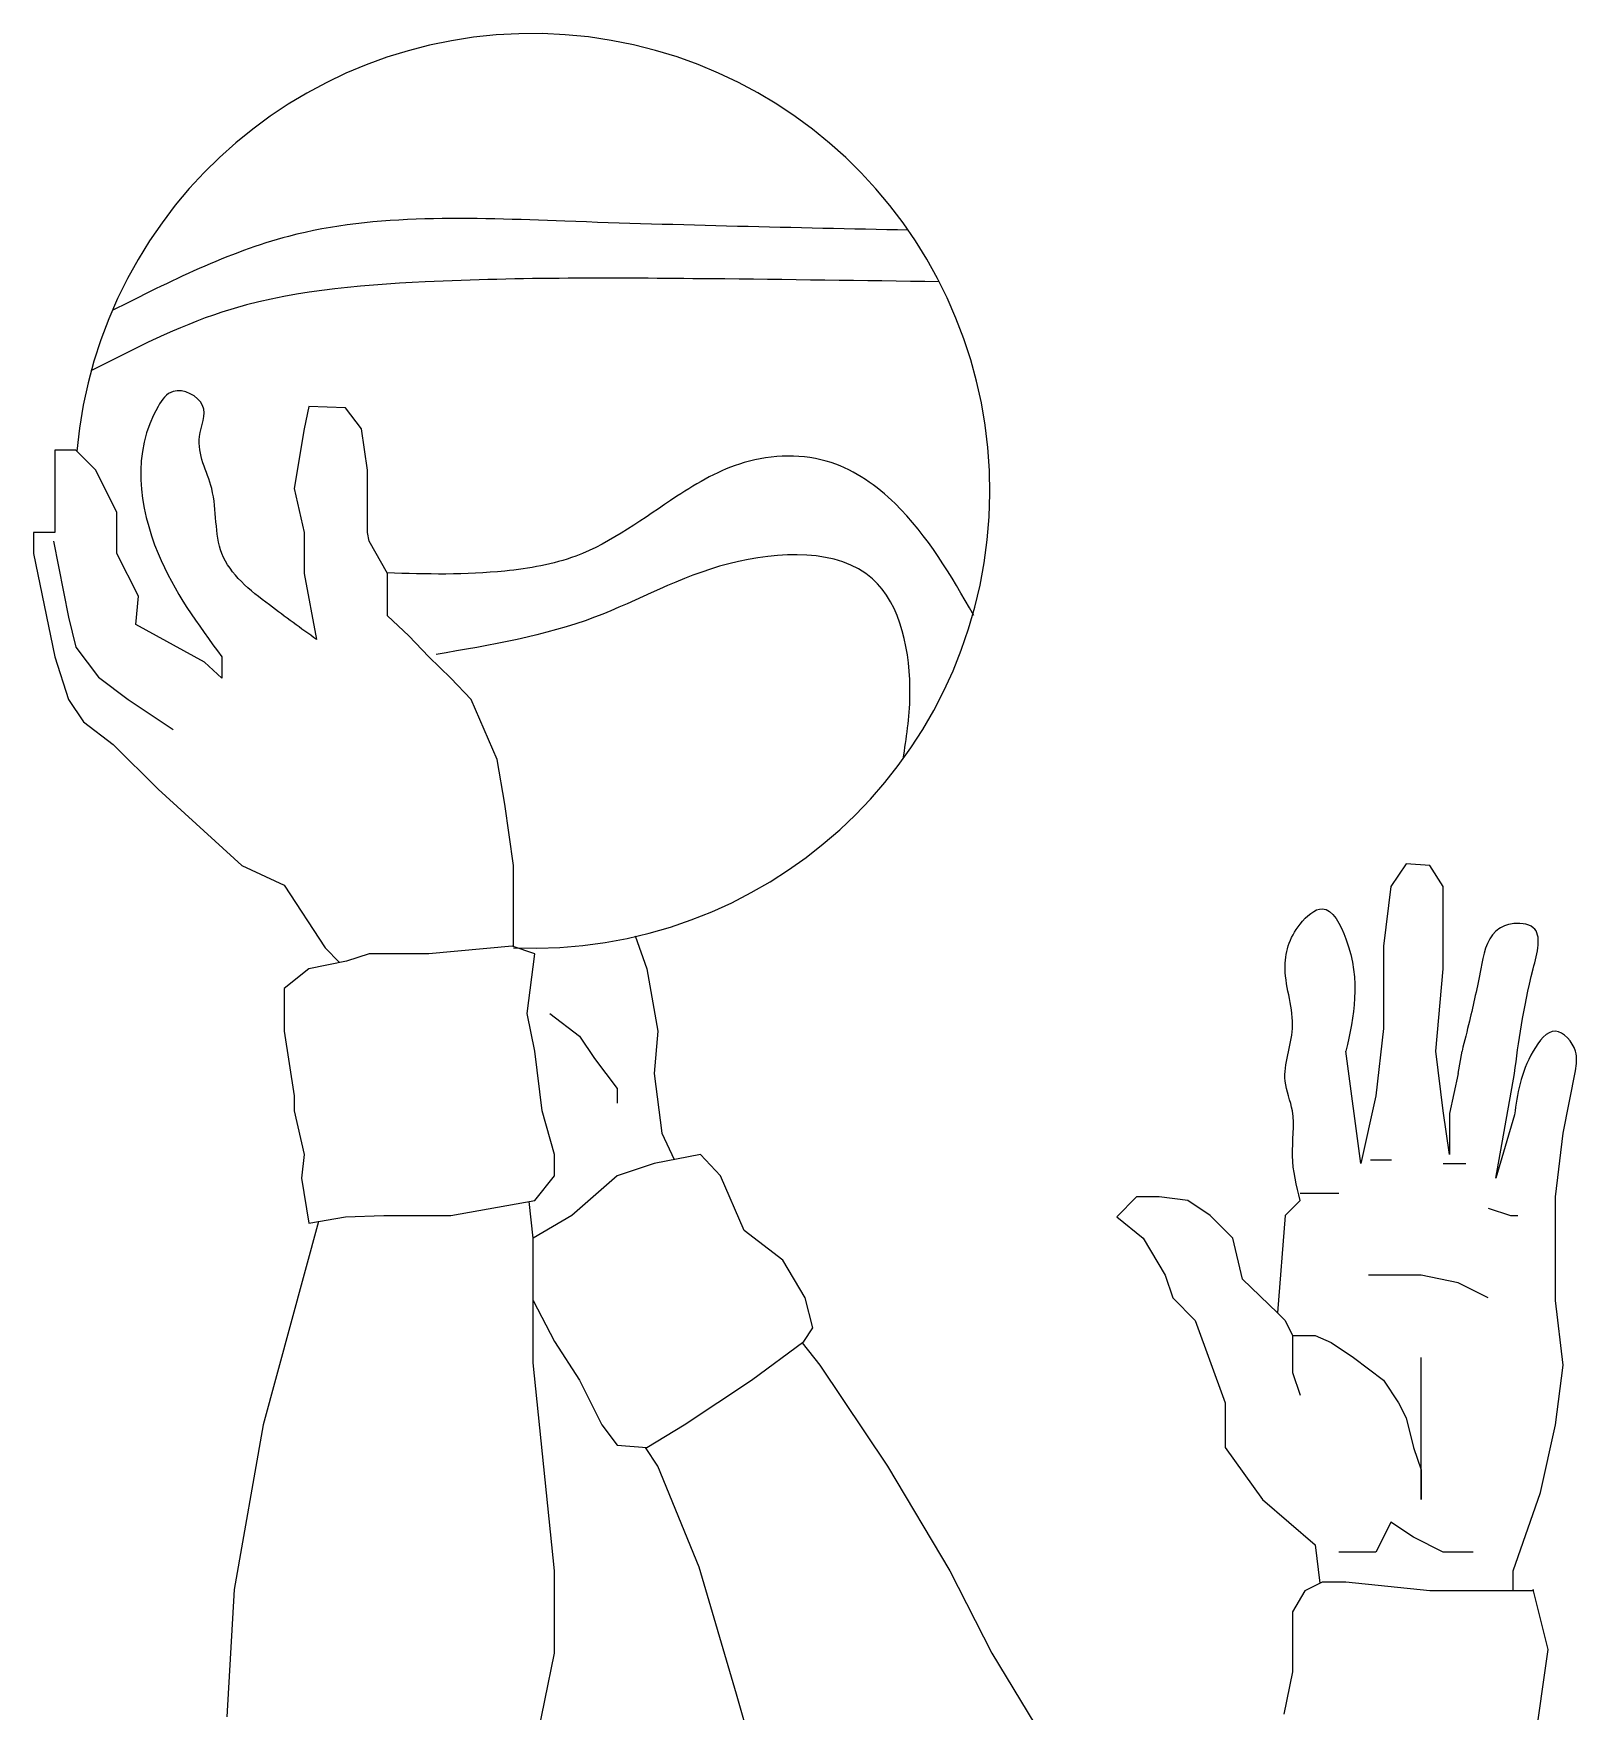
# Model space of a CAD drawing. Header units: millimetres. Extents: x -444 to 440, y -16 to 2665.
# Drawn here: x -96 to 377, y 2152 to 2665 of the extents above; entities that cross this region are included whole.
import ezdxf

# ---------------------------------------------------------------- set-up
doc = ezdxf.new("R2010")
doc.units = ezdxf.units.MM
doc.layers.add('ceco.net 269', color=7, linetype='Continuous')

msp = doc.modelspace()

# ---------------------------------------------------------------- linework, layer by layer
at = {"layer": 'ceco.net 269', "linetype": 'Continuous'}
msp.add_line((-77.85, 2562.17), (-78.14, 2562.02), dxfattribs=at)
at = {"layer": 'ceco.net 269'}
for p, q in [((-11.49, 2551.13), (-12.94, 2544.22)), ((-0.34, 2550.69), (-11.49, 2551.13)), ((4.57, 2544.22), (-0.34, 2550.69)), ((-12.94, 2544.22), (-16.06, 2525.93)), ((6.47, 2531.61), (4.57, 2544.22)), ((-89.34, 2537.75), (-89.34, 2531.61)), ((-82.88, 2537.75), (-89.34, 2537.75)), ((-76.74, 2531.61), (-82.88, 2537.75)), ((-82.43, 2537.3), (-82.43, 2537.3)), ((-89.34, 2531.61), (-89.34, 2518.68)), ((-70.27, 2518.68), (-76.74, 2531.61)), ((6.47, 2512.54), (6.47, 2531.61)), ((-16.06, 2525.93), (-12.94, 2512.54)), ((-89.34, 2518.68), (-89.34, 2512.54)), ((-70.27, 2506.07), (-70.27, 2518.68)), ((-89.34, 2512.54), (-95.81, 2512.54)), ((-95.81, 2512.54), (-95.81, 2506.07)), ((-12.94, 2512.54), (-12.94, 2506.07)), ((6.91, 2509.86), (6.47, 2512.54)), ((-89.68, 2509.86), (-85.1, 2486.55)), ((12.6, 2499.94), (6.91, 2509.86)), ((-95.81, 2506.07), (-89.34, 2474.39)), ((-63.69, 2493.02), (-70.27, 2506.07)), ((-12.94, 2506.07), (-12.94, 2499.94)), ((-12.94, 2499.94), (-9.15, 2479.75)), ((12.6, 2487), (12.6, 2499.94)), ((-64.47, 2484.32), (-63.69, 2493.02)), ((-85.1, 2486.55), (-82.88, 2477.4)), ((19.07, 2480.86), (12.6, 2487)), ((-43.5, 2472.83), (-64.47, 2484.32)), ((-82.88, 2477.4), (-75.96, 2468.26)), ((25.21, 2474.39), (19.07, 2480.86)), ((-89.34, 2474.39), (-85.1, 2461.34)), ((-38.15, 2467.92), (-43.5, 2472.83)), ((-38.15, 2474.39), (-38.15, 2467.92)), ((32.01, 2467.92), (25.21, 2474.39)), ((-75.96, 2468.26), (-66.81, 2461.34)), ((38.15, 2461.34), (32.01, 2467.92)), ((-85.1, 2461.34), (-80.53, 2454.54)), ((-66.81, 2461.34), (-53.09, 2452.2)), ((46.18, 2443.05), (38.15, 2461.34)), ((-80.53, 2454.54), (-71.39, 2447.62)), ((-71.39, 2447.62), (-57.67, 2433.9)), ((48.52, 2429.33), (46.18, 2443.05)), ((-57.67, 2433.9), (-32.02, 2410.59)), ((51.2, 2410.59), (48.52, 2429.33)), ((-32.02, 2410.59), (-19.07, 2404.57)), ((51.2, 2391.52), (51.2, 2410.59)), ((324.47, 2411.04), (319.78, 2404.12)), ((331.72, 2410.59), (324.47, 2411.04)), ((335.84, 2404.12), (331.72, 2410.59)), ((-19.07, 2404.57), (-6.47, 2385.38)), ((319.78, 2404.12), (317.55, 2385.83)), ((335.84, 2397.32), (335.84, 2404.12)), ((335.84, 2378.91), (335.84, 2397.32)), ((51.2, 2385.68), (51.2, 2391.52)), ((88.4, 2389.05), (92.02, 2378.91)), ((-6.47, 2385.38), (-2.14, 2380.82)), ((50.75, 2385.83), (25.21, 2383.49)), ((57.66, 2383.49), (50.75, 2385.83)), ((317.55, 2385.83), (317.55, 2372.11)), ((-11.49, 2378.91), (-19.07, 2372.89)), ((0, 2381.25), (-11.49, 2378.91)), ((6.91, 2383.49), (0, 2381.25)), ((25.21, 2383.49), (6.91, 2383.49)), ((55.32, 2365.2), (57.66, 2383.49)), ((92.02, 2378.91), (95.36, 2359.84)), ((333.61, 2353.71), (335.84, 2378.91)), ((-19.07, 2372.89), (-19.07, 2359.84)), ((317.55, 2372.11), (317.55, 2360.62)), ((57.66, 2353.71), (55.32, 2365.2)), ((62.24, 2365.2), (71.38, 2358.28)), ((-19.07, 2359.84), (-16.06, 2339.99)), ((71.38, 2358.28), (75.96, 2351.48)), ((95.36, 2359.84), (94.25, 2346.9)), ((317.55, 2360.62), (315.21, 2339.99)), ((59.89, 2335.41), (57.66, 2353.71)), ((310.64, 2319.35), (306.06, 2353.71)), ((335.84, 2335.41), (333.61, 2353.71)), ((340.42, 2346.9), (341.59, 2353.76)), ((75.96, 2351.48), (82.87, 2342.33)), ((372.54, 2328.61), (376.33, 2347.69)), ((94.25, 2346.9), (96.59, 2328.61)), ((340.42, 2346.9), (337.74, 2334.63)), ((351.9, 2314.78), (357.65, 2346.85)), ((-16.06, 2339.99), (-16.06, 2335.41)), ((82.87, 2342.33), (82.87, 2337.75)), ((315.21, 2339.99), (310.64, 2319.35)), ((-16.06, 2335.41), (-12.94, 2322.03)), ((63.69, 2322.03), (59.89, 2335.41)), ((337.74, 2322.03), (335.84, 2335.41)), ((337.74, 2334.63), (337.74, 2322.03)), ((357.65, 2334.24), (351.9, 2314.78)), ((96.59, 2328.61), (100.33, 2320.5)), ((370.2, 2309.09), (372.54, 2328.61)), ((-12.94, 2322.03), (-13.72, 2314.78)), ((63.69, 2315.56), (63.69, 2322.03)), ((108.41, 2322.03), (94.25, 2319.35)), ((114.55, 2315.56), (108.41, 2322.03)), ((94.25, 2319.35), (82.87, 2315.56)), ((313.56, 2320.47), (319.95, 2320.47)), ((335.84, 2319.35), (340.42, 2319.35)), ((340.42, 2319.35), (342.76, 2319.35)), ((-13.72, 2314.78), (-11.49, 2301.06)), ((57.66, 2307.98), (63.69, 2315.56)), ((82.87, 2315.56), (69.04, 2303.4)), ((121.8, 2298.83), (114.55, 2315.56)), ((32.01, 2303.4), (57.66, 2307.98)), ((57.22, 2296.49), (55.91, 2307.66)), ((241.93, 2309.09), (235.9, 2302.96)), ((248.85, 2309.09), (241.93, 2309.09)), ((257.65, 2307.98), (248.85, 2309.09)), ((264.46, 2303.4), (257.65, 2307.98)), ((292.01, 2307.98), (287.43, 2303.4)), ((292.01, 2310.21), (301.49, 2310.21)), ((301.49, 2310.21), (303.83, 2310.21)), ((370.2, 2290.02), (370.2, 2309.09)), ((-8.53, 2301.56), (-25.54, 2239.27)), ((-11.49, 2301.06), (-0.34, 2302.96)), ((-0.34, 2302.96), (11.49, 2303.4)), ((11.49, 2303.4), (32.01, 2303.4)), ((69.04, 2303.4), (57.22, 2296.49)), ((235.9, 2302.96), (243.93, 2296.49)), ((271.38, 2296.49), (264.46, 2303.4)), ((287.43, 2303.4), (285.09, 2273.62)), ((349.56, 2305.63), (356.48, 2303.4)), ((356.48, 2303.4), (358.71, 2303.4)), ((57.22, 2258.34), (57.22, 2296.49)), ((133.63, 2289.68), (121.8, 2298.83)), ((243.93, 2296.49), (250.74, 2285.11)), ((274.39, 2283.88), (271.38, 2296.49)), ((140.43, 2278.2), (133.63, 2289.68)), ((370.2, 2277.41), (370.2, 2290.02)), ((250.74, 2285.11), (253.08, 2278.2)), ((285.09, 2273.62), (274.39, 2283.88)), ((319.78, 2285.11), (312.98, 2285.11)), ((329.04, 2285.11), (319.78, 2285.11)), ((340.42, 2282.77), (329.04, 2285.11)), ((349.56, 2278.2), (340.42, 2282.77)), ((57.22, 2277.41), (63.69, 2264.81)), ((142.77, 2269.05), (140.43, 2278.2)), ((253.08, 2278.2), (259.89, 2271.28)), ((372.54, 2257.56), (370.2, 2277.41)), ((259.89, 2271.28), (269.03, 2246.07)), ((285.09, 2273.62), (287.43, 2271.28)), ((287.43, 2271.28), (289.67, 2266.71)), ((140.09, 2264.81), (142.77, 2269.05)), ((289.67, 2266.71), (296.58, 2266.71)), ((289.67, 2266.71), (289.67, 2262.13)), ((296.58, 2266.71), (301.49, 2264.48)), ((63.69, 2264.81), (71.38, 2252.99)), ((124.03, 2252.99), (140.09, 2264.81)), ((139.5, 2264.38), (145, 2257.56)), ((289.67, 2262.13), (289.67, 2255.33)), ((301.49, 2264.48), (308.41, 2259.9)), ((63.69, 2194.65), (57.22, 2258.34)), ((145, 2257.56), (165.64, 2226.66)), ((289.67, 2255.33), (292.01, 2248.41)), ((308.41, 2259.9), (317.55, 2252.99)), ((329.04, 2216.4), (329.04, 2259.9)), ((370.2, 2239.27), (372.54, 2257.56)), ((71.38, 2252.99), (78.19, 2239.27)), ((103.4, 2239.27), (124.03, 2252.99)), ((317.55, 2252.99), (322.13, 2246.07)), ((269.03, 2246.07), (269.03, 2232.35)), ((322.13, 2246.07), (324.47, 2241.5)), ((324.47, 2241.5), (326.7, 2232.35)), ((-25.54, 2239.27), (-34.35, 2188.85)), ((78.19, 2239.27), (82.87, 2233.13)), ((92.02, 2232.35), (103.4, 2239.27)), ((365.62, 2218.63), (370.2, 2239.27)), ((82.87, 2233.13), (92.02, 2232.35)), ((95.36, 2226.66), (91.61, 2232.39)), ((269.03, 2232.35), (280.52, 2216.4)), ((326.7, 2232.35), (329.04, 2225.55)), ((107.97, 2195.76), (95.36, 2226.66)), ((165.64, 2226.66), (184.71, 2194.65)), ((329.04, 2225.55), (329.04, 2216.4)), ((280.52, 2216.4), (296.58, 2202.57)), ((357.26, 2194.65), (365.62, 2218.63)), ((319.78, 2209.48), (317.55, 2204.91)), ((326.7, 2204.91), (319.78, 2209.48)), ((317.55, 2204.91), (315.21, 2200.34)), ((335.84, 2200.34), (326.7, 2204.91)), ((296.58, 2202.57), (298.1, 2190.84)), ((308.41, 2200.34), (303.83, 2200.34)), ((315.21, 2200.34), (308.41, 2200.34)), ((344.99, 2200.34), (335.84, 2200.34)), ((63.69, 2169.45), (63.69, 2194.65)), ((119.46, 2156.84), (107.97, 2195.76)), ((184.71, 2194.65), (197.65, 2169.45)), ((357.26, 2188.52), (357.26, 2194.65)), ((-34.35, 2188.85), (-36.59, 2149.92)), ((293.46, 2188.52), (289.67, 2182.05)), ((298.81, 2191.19), (293.46, 2188.52)), ((306.06, 2191.19), (298.81, 2191.19)), ((331.72, 2188.52), (306.06, 2191.19)), ((344.65, 2188.52), (331.72, 2188.52)), ((363.39, 2188.52), (344.65, 2188.52)), ((367.97, 2170.56), (363.39, 2188.85)), ((363.39, 2188.85), (363.39, 2188.52)), ((289.67, 2182.05), (289.67, 2175.13)), ((289.67, 2175.13), (289.67, 2163.64)), ((57.22, 2137.77), (63.69, 2169.45)), ((197.65, 2169.45), (216.83, 2137.77)), ((363.39, 2138.54), (367.97, 2170.56)), ((289.67, 2163.64), (286.99, 2150.71)), ((135.85, 2099.62), (119.46, 2156.84))]:
    msp.add_line(p, q, dxfattribs=at)
at = {"layer": 'ceco.net 269', "linetype": 'Continuous'}
msp.add_arc((56.97, 2525.24), 140.02, 267.6368, 175.0194, dxfattribs=at)
for points, knots in [([(172.01, 2605.07), (137.19, 2605.8), (74.32, 2607.12), (-10.81, 2611.18), (-54.04, 2589.36), (-71.72, 2580.44)], [0.0002619, 0.0002619, 0.0002619, 0.0002619, 0.1054278, 0.1901346, 0.2487404, 0.2487404, 0.2487404, 0.2487404]), ([(181.49, 2589.28), (158.14, 2589.6), (105.64, 2590.33), (32.57, 2590.76), (-33.04, 2585.14), (-64.85, 2568.83), (-77.85, 2562.17)], [0.0005438, 0.0005438, 0.0005438, 0.0005438, 0.0705461, 0.1579188, 0.2208802, 0.2643837, 0.2643837, 0.2643837, 0.2643837])]:
    msp.add_open_spline(points, degree=3, knots=knots, dxfattribs=at)
at = {"layer": 'ceco.net 269'}
for points, knots in [([(-9.15, 2479.75), (-13.91, 2483.16), (-24.38, 2490.67), (-41.43, 2504.31), (-38.85, 2525.21), (-47.55, 2539.23), (-40.97, 2552.17), (-52.96, 2558.12), (-66.17, 2539.53), (-61.68, 2506.4), (-45.48, 2484.36), (-38.15, 2474.39)], [0, 0, 0, 0, 17.915215, 39.350342, 59.452174, 75.836754, 85.396824, 95.40577, 101.874566, 146.937853, 184.144793, 184.144793, 184.144793, 184.144793]), ([(192.13, 2487.11), (185.1, 2499.32), (174.19, 2518.3), (148.31, 2536.89), (122.07, 2536.22), (97.23, 2521.76), (75.38, 2504.79), (43.86, 2499.4), (24.47, 2499.67), (12.47, 2500.17)], [0, 0, 0, 0, 0.0418981, 0.0651027, 0.0918184, 0.114839, 0.150792, 0.1729639, 0.2090009, 0.2090009, 0.2090009, 0.2090009]), ([(170.47, 2443.23), (171.46, 2449.49), (174.31, 2467.95), (166.38, 2508.07), (114.04, 2506.29), (75.6, 2483.36), (44.11, 2478.01), (27.44, 2475.17)], [0.0005896, 0.0005896, 0.0005896, 0.0005896, 0.0199734, 0.0576284, 0.1018103, 0.1461156, 0.1959468, 0.1959468, 0.1959468, 0.1959468]), ([(292.01, 2307.98), (290.89, 2312.52), (288.66, 2321.54), (291.09, 2334.12), (285.43, 2346.68), (292.18, 2361.37), (285.66, 2377.66), (289.36, 2391.06), (300.29, 2400.6), (311.58, 2378.66), (308.42, 2364.36), (306.06, 2353.71)], [0, 0, 0, 0, 13.917582, 27.633051, 37.050157, 53.266133, 71.693261, 86.154898, 94.415891, 106.172728, 140.526326, 140.526326, 140.526326, 140.526326]), ([(357.65, 2346.85), (358.91, 2356.52), (360.65, 2369.92), (367.05, 2392.21), (356.85, 2393.35), (349.3, 2389.61), (347.08, 2377.14), (344.5, 2365.21), (342.37, 2356.82), (341.59, 2353.76)], [0, 0, 0, 0, 32.575875, 45.181206, 52.185634, 57.275773, 69.641673, 86.014598, 95.443568, 95.443568, 95.443568, 95.443568]), ([(376.33, 2347.69), (376.64, 2349.67), (377.37, 2354.52), (369.8, 2362.97), (359.89, 2349.75), (358.56, 2340.57), (357.65, 2334.24)], [0, 0, 0, 0, 6.02114, 14.697378, 23.859256, 44.152126, 44.152126, 44.152126, 44.152126])]:
    msp.add_open_spline(points, degree=3, knots=knots, dxfattribs=at)

doc.saveas('drawing.dxf')
